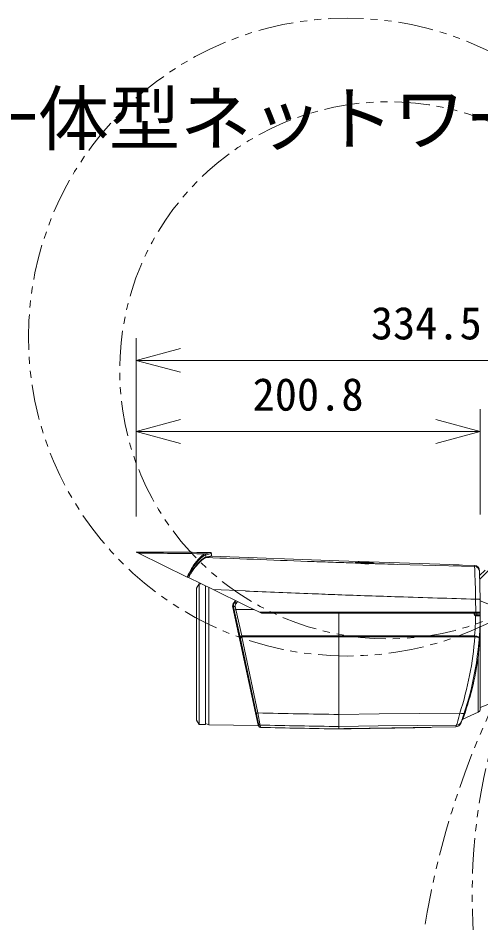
# Model space of a CAD drawing. Units: millimetres, scale not verified. Extents: x -62 to 111, y -57 to 60.
# Drawn here: x -4.6 to 21.4, y 9.7 to 60.5 of the extents above; entities that cross this region are included whole.
import ezdxf
from ezdxf.enums import TextEntityAlignment as Align

# ---------------------------------------------------------------- set-up
doc = ezdxf.new("R2010")
doc.units = ezdxf.units.MM
doc.header["$LTSCALE"] = 0.125
doc.linetypes.add('USER1', pattern=[31.75, 15.875, -3.175, 3.175, -3.175, 3.175, -3.175])
for name, color, linetype, lineweight in [('0-0_0', 7, 'Continuous', 20), ('0-4_SUNPO', 7, 'Continuous', 20), ('0-5_GAIKEI', 1, 'Continuous', 18)]:
    doc.layers.add(name, color=color, linetype=linetype, lineweight=lineweight)
doc.layers.add('0-1_MOJI1', color=7, linetype='Continuous')
doc.styles.add('ＭＳ ゴシック', font='')
doc.styles.get('ＭＳ ゴシック').set_extended_font_data('MS Gothic')

# ---------------------------------------------------------------- blocks, each defined once
blk = doc.blocks.new('_Open30')
at = {"layer": '0-0_0'}
blk.add_line((0, 0), (-1, 0), dxfattribs=at)
blk.add_lwpolyline([(-1, 0.26795), (0, 0), (-1, -0.26795)], dxfattribs=at)
blk = doc.blocks.new('D6')
at = {"layer": '0-4_SUNPO'}
for p, q in [((66.5312, 345.9942), (66.5312, 356.0143)), ((99.1581, 353.6755), (99.1581, 356.0143)), ((69.0312, 354.7643), (96.6581, 354.7643))]:
    blk.add_line(p, q, dxfattribs=at)
at = {"layer": '0-4_SUNPO', "xscale": 2.5, "yscale": 2.5, "rotation": 180}
blk.add_blockref('_Open30', (66.5312, 354.7643), dxfattribs=at)
at = {"layer": '0-4_SUNPO', "xscale": 2.5, "yscale": 2.5}
blk.add_blockref('_Open30', (99.1581, 354.7643), dxfattribs=at)
at = {"layer": '0-4_SUNPO', "style": 'ＭＳ ゴシック'}
blk.add_text('334.5', height=1.833, dxfattribs=at).set_placement((79.7197, 355.3893), align=Align.BOTTOM_LEFT)
blk = doc.blocks.new('D5')
at = {"layer": '0-4_SUNPO'}
for p, q in [((66.5312, 345.9942), (66.5312, 352.0143)), ((85.8671, 346.109), (85.8671, 352.0143)), ((69.0312, 350.7643), (83.3671, 350.7643))]:
    blk.add_line(p, q, dxfattribs=at)
at = {"layer": '0-4_SUNPO', "xscale": 2.5, "yscale": 2.5, "rotation": 180}
blk.add_blockref('_Open30', (66.5312, 350.7643), dxfattribs=at)
at = {"layer": '0-4_SUNPO', "xscale": 2.5, "yscale": 2.5}
blk.add_blockref('_Open30', (85.8671, 350.7643), dxfattribs=at)
at = {"layer": '0-4_SUNPO', "style": 'ＭＳ ゴシック'}
blk.add_text('200.8', height=1.833, dxfattribs=at).set_placement((73.0742, 351.3893), align=Align.BOTTOM_LEFT)

msp = doc.modelspace()

# ---------------------------------------------------------------- linework, layer by layer
at = {"layer": '0-5_GAIKEI', "color": 7}
for p, q in [((2.0405, 30.4933), (2.1787, 30.426)), ((2.1787, 30.426), (4.9095, 29.0941)), ((6.2795, 30.4136), (6.2818, 30.2804)), ((13.4365, 30.0116), (6.3011, 30.2608)), ((19.6712, 29.7939), (13.4365, 30.0116)), ((19.6712, 29.7939), (19.6728, 29.7938)), ((20.3716, 29.7632), (21.0504, 29.7395)), ((20.3716, 29.7632), (21.0504, 29.7395)), ((4.9766, 29.0613), (4.9181, 29.0899)), ((4.9802, 29.0596), (6.3626, 28.3853)), ((21.3399, 29.4449), (21.3408, 29.3908)), ((21.3408, 29.3908), (21.368, 27.8332)), ((5.4315, 28.4615), (5.5814, 28.7142)), ((5.4315, 28.4615), (5.4315, 21.0617)), ((5.5814, 28.7142), (5.6846, 28.716)), ((6.3626, 28.3854), (8.1772, 27.5003)), ((8.1772, 27.5003), (8.9698, 27.1137)), ((21.3765, 27.8616), (21.3673, 27.8707)), ((21.368, 27.8332), (21.3806, 27.1125)), ((21.3765, 27.3481), (21.3765, 27.8616)), ((23.8765, 26.7616), (21.3765, 27.7616)), ((9.0766, 27.0616), (8.9698, 27.1137)), ((9.0766, 27.0616), (21.3306, 27.0616)), ((23.8765, 22.7616), (21.3765, 21.7616)), ((21.261, 21.5078), (20.3935, 21.1032)), ((5.4315, 21.0617), (5.5814, 20.809)), ((5.9315, 20.8729), (6.1334, 20.7994)), ((20.2792, 20.8731), (20.3152, 20.9723)), ((5.5814, 20.809), (5.9315, 20.8029)), ((6.1334, 20.7994), (8.8954, 20.7511)), ((13.6766, 20.5659), (13.4315, 20.5616)), ((13.6768, 20.5751), (13.6766, 20.5659)), ((13.7426, 20.5621), (14.0677, 20.5678)), ((17.6594, 20.6493), (13.8769, 20.5833)), ((14.0677, 20.5678), (14.127, 20.5689)), ((15.1863, 20.5873), (16.1949, 20.6049)), ((16.9686, 20.6185), (17.6837, 20.6309)), ((17.7594, 20.6486), (17.7596, 20.6372)), ((18.3815, 20.648), (17.7596, 20.6372)), ((20.0027, 20.6763), (18.6815, 20.6532))]:
    msp.add_line(p, q, dxfattribs=at)
at = {"layer": '0-5_GAIKEI'}
for p, q in [((5.9081, 30.3926), (5.909, 30.3928)), ((5.9555, 30.3436), (5.9565, 30.3438)), ((5.9568, 30.2094), (5.9564, 30.3438)), ((5.9568, 30.2094), (5.9572, 30.2095)), ((5.9755, 30.1898), (5.9759, 30.1899)), ((13.2627, 29.9171), (13.4365, 29.9111)), ((15.2853, 29.8495), (15.2836, 29.8495)), ((21.0504, 29.7395), (21.0513, 29.685)), ((4.9766, 29.0613), (4.9802, 29.0596)), ((5.5814, 28.7142), (5.5814, 20.809)), ((5.9315, 28.5956), (5.9315, 20.8029)), ((6.1334, 28.4971), (6.1334, 20.7994)), ((8.1786, 28.3094), (6.3626, 28.3854)), ((7.6273, 27.7685), (7.5431, 27.6694)), ((7.6506, 27.7572), (7.5805, 27.6737)), ((7.612, 27.4453), (7.6508, 27.2616)), ((7.7369, 27.7151), (7.6544, 27.6163)), ((21.1119, 27.8515), (21.1247, 27.1137)), ((21.3765, 27.8566), (21.3674, 27.8674)), ((21.3765, 27.6666), (21.371, 27.6601)), ((7.4689, 27.3753), (8.0314, 24.7616)), ((7.5557, 27.2357), (7.878, 25.7195)), ((7.6508, 27.2616), (7.9734, 25.7829)), ((8.6665, 27.2616), (7.6508, 27.2616)), ((8.9698, 27.1137), (18.9792, 27.1137)), ((13.4315, 27.0616), (13.4315, 20.5616)), ((18.9792, 27.1137), (21.1247, 27.1137)), ((21.0337, 27.0172), (21.0338, 27.0616)), ((21.0765, 27.0116), (21.0765, 27.0616)), ((21.1265, 26.9616), (21.3258, 26.9616)), ((21.1765, 26.9616), (21.1765, 27.0616)), ((21.3265, 26.9616), (21.3259, 26.9616)), ((21.3765, 21.689), (21.3765, 27.0917)), ((21.3759, 26.9142), (21.3758, 26.9142)), ((21.376, 26.9058), (21.3758, 26.9112)), ((7.878, 25.7195), (8.7826, 21.464)), ((7.9732, 25.7377), (7.9734, 25.7829)), ((13.4315, 25.7829), (7.9734, 25.7829)), ((13.4315, 25.7828), (21.0602, 25.7828)), ((13.4315, 25.7377), (21.0615, 25.7377)), ((8.0314, 24.7616), (8.8907, 20.7685)), ((21.261, 21.5078), (21.261, 24.5689)), ((8.7826, 21.464), (8.9117, 20.8562)), ((8.8166, 21.2566), (8.815, 21.2566)), ((8.9388, 20.7291), (8.9117, 20.8562)), ((9.0074, 20.7774), (9.0348, 20.6481)), ((13.7426, 20.5621), (13.7423, 20.5705)), ((14.127, 20.5701), (15.127, 20.5875)), ((14.127, 20.5693), (14.127, 20.57)), ((15.127, 20.5868), (15.127, 20.5875)), ((16.1949, 20.6049), (16.1952, 20.605)), ((20.0027, 20.6763), (20.0381, 20.7746))]:
    msp.add_line(p, q, dxfattribs=at)
at = {"layer": '0-5_GAIKEI', "linetype": 'USER1'}
msp.add_line((21.3445, 29.1796), (21.6454, 29.4805), dxfattribs=at)
at = {"layer": '0-5_GAIKEI'}
for points in [[(5.9081, 30.3926), (5.8902, 30.3875), (5.871, 30.3797), (5.8289, 30.3566), (5.7825, 30.3243), (5.7452, 30.2944), (5.7059, 30.2602), (5.6229, 30.18), (5.5328, 30.083), (5.4394, 29.9729), (5.3446, 29.851), (5.25, 29.7185), (5.2008, 29.6445), (5.1524, 29.5679), (5.11, 29.4972), (5.0687, 29.4245), (5.0124, 29.3183), (4.9592, 29.2082), (4.9095, 29.0941)], [(5.9555, 30.3436), (5.9365, 30.3385), (5.916, 30.3306), (5.8708, 30.3069), (5.8205, 30.2732), (5.783, 30.2445), (5.7437, 30.2119), (5.6958, 30.1691), (5.6462, 30.1217), (5.5506, 30.0231), (5.4637, 29.9254), (5.3753, 29.8185), (5.2868, 29.7032), (5.1991, 29.58), (5.1243, 29.4664), (5.0517, 29.3468), (4.9825, 29.2213), (4.9496, 29.1563), (4.9181, 29.0899), (4.9095, 29.0941)], [(4.9766, 29.0613), (5.0251, 29.1604), (5.0769, 29.2559), (5.1164, 29.3233), (5.1571, 29.3889), (5.2414, 29.5146), (5.3281, 29.6323), (5.4157, 29.7416), (5.4904, 29.8281), (5.5639, 29.9078), (5.6356, 29.9802), (5.7123, 30.0513), (5.7842, 30.1112), (5.8501, 30.1586), (5.899, 30.1873), (5.9292, 30.201), (5.9569, 30.2094)], [(4.9802, 29.0596), (5.0304, 29.1576), (5.084, 29.2519), (5.1246, 29.3185), (5.1664, 29.3831), (5.2526, 29.5069), (5.3408, 29.6229), (5.4298, 29.7305), (5.5053, 29.8155), (5.5798, 29.8939), (5.6521, 29.9651), (5.7295, 30.035), (5.802, 30.0938), (5.8682, 30.1401), (5.8995, 30.1588), (5.9286, 30.1736), (5.9529, 30.1834), (5.9756, 30.1898)], [(15.2853, 29.8495), (15.3383, 29.8528), (15.3787, 29.8572), (15.4033, 29.8625), (15.409, 29.8654), (15.41, 29.8669), (15.4099, 29.8685), (15.4091, 29.8695), (15.4061, 29.8716), (15.3947, 29.8757), (15.3519, 29.8836), (15.2551, 29.8942), (15.1303, 29.9032), (14.8822, 29.9149), (14.7349, 29.919), (14.5954, 29.9208), (14.518, 29.9204), (14.4512, 29.9186), (14.3921, 29.9148), (14.3719, 29.912), (14.3589, 29.9088), (14.3553, 29.907), (14.3538, 29.9054), (14.3536, 29.9041), (14.354, 29.9031), (14.355, 29.902), (14.3587, 29.8997), (14.371, 29.8953), (14.4152, 29.8863), (14.5032, 29.8749)], [(14.5046, 29.8748), (14.4199, 29.8858), (14.3799, 29.8935), (14.3664, 29.8979)], [(14.8815, 29.8953), (14.7305, 29.8996), (14.5889, 29.9012), (14.4705, 29.8992), (14.4077, 29.8949), (14.3873, 29.8918)], [(14.5032, 29.8749), (14.6597, 29.8581), (14.7469, 29.8505), (14.8822, 29.8428), (15.0279, 29.8404), (15.1213, 29.8422), (15.2853, 29.8495)], [(14.5046, 29.8748), (14.6897, 29.8555), (14.8428, 29.8447), (14.8822, 29.843), (15.0366, 29.8407), (15.2007, 29.8455), (15.2836, 29.8495), (15.3523, 29.8543), (15.3866, 29.859), (15.3968, 29.8618)], [(15.3723, 29.8567), (15.3309, 29.8644), (15.2696, 29.8717), (15.1938, 29.8784), (15.044, 29.888), (14.8815, 29.8953)], [(16.7108, 29.8056), (18.1576, 29.7636), (21.0513, 29.685)], [(21.0513, 29.685), (21.0541, 29.6745), (21.0598, 29.6316), (21.0651, 29.5668), (21.0705, 29.4804), (21.0816, 29.2275), (21.0931, 28.8536), (21.1042, 28.3515), (21.1119, 27.8514)], [(7.612, 27.4453), (7.5494, 27.4304), (7.5259, 27.4232), (7.5184, 27.42), (7.5172, 27.4192), (7.517, 27.4189), (7.5169, 27.4186), (7.5169, 27.4185)], [(7.5805, 27.6737), (7.5738, 27.6686), (7.5649, 27.6661), (7.5543, 27.6664), (7.5431, 27.6694)], [(7.6544, 27.6163), (7.6068, 27.655), (7.5885, 27.6689), (7.5822, 27.6731), (7.5811, 27.6737), (7.5808, 27.6737), (7.5806, 27.6737), (7.5805, 27.6737)], [(21.368, 27.8332), (21.3678, 27.8339), (21.3667, 27.8353), (21.3644, 27.8367), (21.3568, 27.8392), (21.3415, 27.8422), (21.2995, 27.8466), (21.2409, 27.8498), (21.1119, 27.8515)], [(7.4689, 27.3753), (7.4889, 27.3808), (7.5056, 27.3914), (7.5141, 27.4019), (7.5173, 27.4135), (7.5169, 27.4185)], [(7.5169, 27.4185), (7.5557, 27.2357), (7.5558, 27.236), (7.5559, 27.2362), (7.5565, 27.2367), (7.5628, 27.2394), (7.6001, 27.2499), (7.6508, 27.2616)], [(21.3806, 27.1125), (21.3802, 27.1126), (21.3772, 27.1128), (21.3522, 27.1133), (21.1247, 27.1137)], [(21.1265, 26.9616), (21.1275, 26.9613), (21.1282, 26.9609), (21.1295, 26.9594), (21.1332, 26.9492), (21.135, 26.9396), (21.1366, 26.9184)], [(21.1366, 26.9184), (21.2968, 26.9159), (21.3532, 26.9138), (21.3732, 26.9121), (21.375, 26.9117), (21.3755, 26.9115), (21.3757, 26.9114), (21.3758, 26.9112)], [(21.2786, 24.7616), (21.3046, 25.0812), (21.3262, 25.3975), (21.3435, 25.7078), (21.3538, 25.9346), (21.3619, 26.1552), (21.3718, 26.548), (21.376, 26.9058), (21.3759, 26.9142)], [(7.878, 25.7195), (7.8777, 25.7255), (7.8794, 25.7317), (7.8846, 25.7404), (7.8927, 25.7489), (7.9039, 25.7571), (7.9171, 25.7646), (7.9361, 25.7728), (7.9734, 25.7829)], [(7.878, 25.7195), (7.8781, 25.7195), (7.8783, 25.7195), (7.8788, 25.7195), (7.885, 25.7203), (7.9503, 25.7329), (7.9732, 25.7377)], [(13.4315, 25.7377), (7.9732, 25.7377), (8.8779, 21.4607)], [(21.0713, 25.7371), (21.1336, 25.73), (21.1929, 25.721), (21.2411, 25.7115), (21.2815, 25.7008), (21.3, 25.6941), (21.3137, 25.6873), (21.3215, 25.6806), (21.323, 25.6757)], [(21.0747, 25.7816), (21.1182, 25.7753), (21.1605, 25.767), (21.1937, 25.7587), (21.2249, 25.7492), (21.2563, 25.7372), (21.2832, 25.7238), (21.2989, 25.7135), (21.3111, 25.7027), (21.3177, 25.6943), (21.3218, 25.6858), (21.323, 25.6757)], [(8.8779, 21.4607), (8.8505, 21.4564), (8.824, 21.4542), (8.8015, 21.455), (8.7879, 21.4585), (8.7839, 21.4613), (8.7826, 21.464)], [(8.8038, 21.3642), (8.8012, 21.3604), (8.7991, 21.3484), (8.7995, 21.3314), (8.8067, 21.2903)], [(8.8067, 21.2903), (8.8017, 21.3143), (8.7993, 21.3335), (8.7996, 21.3541), (8.8018, 21.3616), (8.8038, 21.3642)], [(8.8779, 21.4607), (8.994, 20.8458), (9.0074, 20.7774)], [(20.2283, 21.4567), (17.9674, 21.4352), (15.701, 21.4077), (13.4315, 21.3732)], [(20.0381, 20.7745), (20.0469, 20.7904), (20.0544, 20.809), (20.073, 20.8626), (20.0957, 20.9365), (20.1206, 21.0242), (20.1731, 21.2255), (20.2283, 21.4567)], [(20.0381, 20.7746), (17.8404, 20.7545), (15.6374, 20.7288), (13.4315, 20.6964)], [(17.6837, 20.6309), (17.6841, 20.6415), (17.6839, 20.6416), (17.6826, 20.6418), (17.6714, 20.6422), (17.6142, 20.6419), (13.912, 20.5772), (13.7998, 20.5743), (13.7599, 20.5724), (13.7444, 20.571), (13.7426, 20.5706), (13.7424, 20.5706), (13.7423, 20.5705)], [(14.127, 20.5701), (14.0701, 20.5688), (14.0679, 20.5686), (14.0677, 20.5686), (14.0683, 20.5686), (14.127, 20.5693)], [(15.127, 20.5875), (15.1839, 20.5882), (15.1862, 20.5882), (15.1863, 20.5881), (15.1857, 20.5881), (15.127, 20.5868), (14.127, 20.5693)]]:
    msp.add_lwpolyline(points, dxfattribs=at)
at = {"layer": '0-5_GAIKEI', "linetype": 'USER1'}
msp.add_lwpolyline([(21.3479, 28.9709), (21.7514, 29.3744), (22.1403, 29.7634)], dxfattribs=at)
at = {"layer": '0-5_GAIKEI', "color": 7}
for points in [[(13.8769, 20.5833), (13.745, 20.5798), (13.6975, 20.5774), (13.6792, 20.5758), (13.677, 20.5753), (13.6768, 20.5752), (13.6768, 20.5751)], [(13.7154, 20.5784), (13.6833, 20.5763), (13.6783, 20.5756), (13.6771, 20.5753), (13.6769, 20.5752), (13.6768, 20.5751)], [(14.127, 20.5689), (15.127, 20.5864), (15.1863, 20.5873)], [(17.6594, 20.6493), (17.7324, 20.6498), (17.7549, 20.6492), (17.7589, 20.6488), (17.7592, 20.6487)], [(17.7111, 20.6499), (17.7549, 20.6492), (17.7589, 20.6488), (17.7592, 20.6487), (17.7594, 20.6486)]]:
    msp.add_lwpolyline(points, dxfattribs=at)
at = {"layer": '0-5_GAIKEI', "linetype": 'USER1'}
for centre, radius in [((13.9013, 42.5718), 17.913), ((16.1956, 40.7065), 15.0813), ((64.4957, 1.9782), 46.8282), ((53.3982, 11.2843), 32.4747)]:
    msp.add_circle(centre, radius, dxfattribs=at)
at = {"layer": '0-5_GAIKEI', "color": 7}
for centre, radius, start, end in [((3.0386, -119.608), 150.1046, 88.78154, 90.38098), ((6.2295, 30.4127), 0.05, 1, 88.78165), ((6.3018, 30.2808), 0.02, 181, 268), ((21.7253, 68.6708), 38.9312, 266.97556, 268.0074), ((21.7266, 68.7023), 38.9626, 266.97803, 268.00711), ((21.0399, 29.4397), 0.3, 1.00403, 88.00449), ((21.0399, 29.4397), 0.3, 1.00472, 88.00547), ((21.3306, 27.1116), 0.05, 270, 1), ((3.3765, 27.0616), 18, 340.22688, 359.52112), ((21.1765, 21.689), 0.2, 295, 0), ((19.9975, 20.9763), 0.3, 270.99978, 339.89161), ((20.4358, 21.0126), 0.1, 115, 160.47614), ((8.8945, 20.7011), 0.05, 18.25594, 88.98817), ((9.037, 20.7482), 0.1001, 198.26583, 268.70674), ((30.8889, 1020.5096), 1000.1003, 268.74788, 268.99981), ((13.7421, 20.5921), 0.03, 207.16941, 270.99739), ((17.2796, -19.3646), 39.9843, 90.99971, 91.55449), ((17.2796, -19.3649), 39.9846, 90.99971, 91.55407), ((17.2792, -19.3431), 39.9628, 90.44537, 90.99968), ((17.6832, 20.6609), 0.03, 271.00371, 338.32811), ((19.23, -19.3689), 40.0259, 91.00001, 91.21471), ((19.2299, -19.3603), 40.0173, 90.78526, 91)]:
    msp.add_arc(centre, radius, start, end, dxfattribs=at)
at = {"layer": '0-5_GAIKEI'}
for centre, radius, start, end in [((2.8047, -108.2336), 138.661, 88.71755, 90.25865), ((-1.7288, 66.3433), 36.7528, 281.99431, 282.50733), ((-1.7269, 66.7151), 37.1739, 281.92828, 282.43765), ((5.977, 30.2098), 0.02, 181.02204, 265.65359), ((-4.1636, 77.3111), 48.1767, 282.1269, 282.52201), ((5.9773, 30.2099), 0.02, 180.97433, 265.98414), ((-4.1612, 77.4868), 48.371, 282.09707, 282.49132), ((158.8281, 4000.0138), 3972.7656, 267.795, 267.88261), ((35.7378, 671.5437), 642.0201, 267.88523, 267.99384), ((35.4889, 664.6296), 635.1015, 268.01014, 268.10642), ((37.2493, 719.3662), 689.8664, 268.1755, 268.29395), ((21.0411, 29.3854), 0.2997, 1.04492, 88.06595), ((149.5998, 3423.0545), 3397.6898, 267.61451, 267.67781), ((35.7404, 629.9084), 602.2241, 267.73408, 267.87194), ((36.8687, 661.4839), 633.8198, 267.87601, 268.18451), ((51.4474, 1106.6694), 1079.2438, 268.15969, 268.2757), ((7.8035, 27.4471), 0.3423, 139.52848, 192.1134), ((7.8103, 27.4809), 0.3, 140.00027, 191.99974), ((7.8101, 27.4868), 0.2024, 140.25127, 191.84175), ((61.2044, 1430.2414), 1402.9629, 268.27504, 268.36243), ((21.1328, 27.0178), 0.0992, 180.34207, 262.26611), ((21.1265, 27.0116), 0.05, 179.99999, 269.99983), ((21.3258, 26.9116), 0.05, 359.52116, 90), ((21.3259, 26.9116), 0.05, 3.03048, 85.44004), ((6.6483, 27.1044), 14.4723, 354.76051, 357.62182), ((6.6219, 27.1062), 14.4988, 357.61941, 359.26242), ((21.1377, 27.0658), 0.1474, 262.9075, 269.60305), ((21.3699, 26.9116), 0.00653, 0.3919, 23.78354), ((3.0086, 27.071), 18.1119, 341.94225, 355.77663), ((21.0523, 25.5988), 0.1842, 83.01254, 87.55951), ((20.4275, 25.741), 0.634, 359.69693, 3.78308), ((21.0616, 25.6494), 0.0883, 83.67793, 90.01708), ((20.4556, 25.8072), 0.6196, 353.50883, 357.63881), ((21.5671, 26.8563), 2.3077, 260.95212, 262.37739), ((-3.2233, 26.9098), 24.5959, 354.53865, 354.98934), ((31.8633, 1098.9627), 1077.7471, 268.77795, 269.02007), ((9.2491, 21.4016), 0.4562, 194.12481, 198.53644), ((9.2491, 21.4016), 0.4562, 194.12513, 198.53698), ((9.249, 21.4016), 0.4575, 198.47724, 206.33979), ((9.0093, 20.8772), 0.0998, 192.13493, 268.86687), ((20.0337, 21.0737), 0.2992, 270.83213, 340.17689), ((9.064, 20.8055), 0.1772, 192.0592, 197.86095), ((8.89, 20.7186), 0.0498, 12.10283, 89.20753), ((9.0714, 20.7572), 0.1356, 191.99086, 197.35996), ((31.8787, 1150.0574), 1129.5116, 268.83975, 269.0642), ((13.7418, 20.6005), 0.03, 226.39247, 271.00162), ((14.1749, 17.1626), 3.4078, 90.80562, 91.77127), ((15.198, 17.1841), 3.4041, 90.22822, 91.19477), ((17.6836, 20.6715), 0.03, 270.99695, 313.845)]:
    msp.add_arc(centre, radius, start, end, dxfattribs=at)
for centre, major_axis, ratio, start_param, end_param in [((5.9071, 30.3427), (0.0104, -0.0489), 0.966813, 1.3862517, 2.9061022), ((5.9081, 30.3429), (0.0104, -0.0489), 0.967121, 1.3853579, 2.9053395), ((21.0265, 27.0116), (0.05, 0), 0.113935, 0.0000001, 1.4247), ((21.1174, 27.1116), (0, 0.05), 0.146852, 3.1415927, 4.7546635), ((21.1121, 26.9126), (-0.0072, -0.0495), 0.126893, 1.7285707, 3.1415927), ((2.1844, 26.4911), (18.8956, 3.9355), 0.93344, 5.7609078, 5.9570841), ((20.1895, 21.5288), (0.285, -0.0938), 0.191539, 4.9117777, 6.2831853), ((13.9115, 20.6072), (0.0005, -0.03), 0.00061, 5.6008022, 6.2584759), ((17.6136, 20.6719), (0.0005, -0.03), 0.00061, 5.605316, 6.2584897)]:
    msp.add_ellipse(centre, major_axis=major_axis, ratio=ratio, start_param=start_param, end_param=end_param, dxfattribs=at)

# ---------------------------------------------------------------- block references
at = {"layer": '0-4_SUNPO'}
for name in ['D6', 'D5']:
    msp.add_blockref(name, (-64.4907, -313.5009), dxfattribs=at)

# ---------------------------------------------------------------- texts
at = {"layer": '0-1_MOJI1', "style": 'ＭＳ ゴシック'}
msp.add_text('屋外ハウジング一体型ネットワークカメラ', height=2.933, dxfattribs=at).set_placement((-35.4907, 52.4991), align=Align.BOTTOM_LEFT)

doc.saveas('drawing.dxf')
